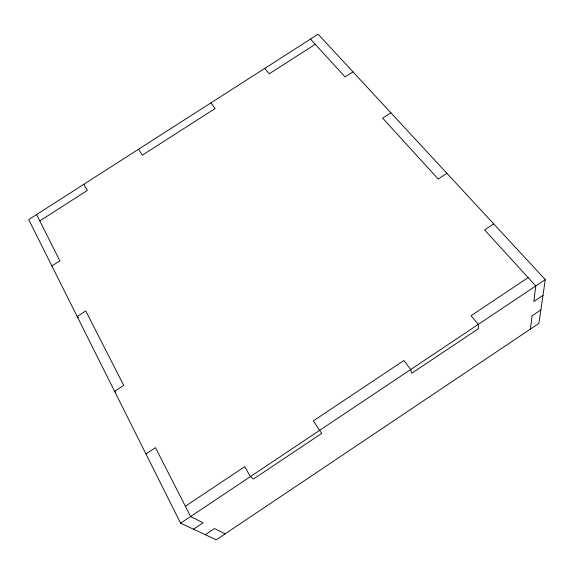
<?xml version="1.0" encoding="UTF-8"?>
<svg xmlns="http://www.w3.org/2000/svg" width="574" height="574" viewBox="0 0 574 574"><rect width="100%" height="100%" fill="white"/><g stroke="black" fill="none" stroke-linecap="round" stroke-linejoin="round"><path stroke-width="0.86" d="M530.405 329.103L532.055 315.858L540.837 309.967M545.3 279.61L538.864 323.427L216.269 539.804L180.602 523.215L28.7 219.605L318.118 34.196L545.3 279.61L180.602 523.215M193.481 529.206L203.067 522.799L190.611 516.528L155.489 447.67L145.961 453.977M542.975 295.409L533.834 301.529L535.764 285.974L484.607 229.901L493.712 223.882M205.334 534.717L214.525 528.561L225.094 533.877M185.366 506.254L244.725 466.662L250.393 476.599L253.457 479.039L321.684 433.449L313.375 420.871L403.902 360.486L410.683 369.527L411.673 373.308L478.436 328.694L478.307 324.36L471.067 315.686L528.137 277.615M446.909 173.326L438.206 179.038L382.657 118.151L390.887 112.805M51.897 265.977L59.854 260.854L36.6 214.547M352.974 71.85L345.074 76.952L310.512 39.068M39.843 220.904L87.348 190.439L83.84 184.283M315.277 44.291L269.228 73.816L264.714 68.406M115.862 392.243L114.613 391.325L123.711 385.355L85.756 310.929L77.174 316.496L78.473 317.601M210.923 102.868L215.135 108.5L142.388 155.152L138.571 149.218"/></g></svg>
